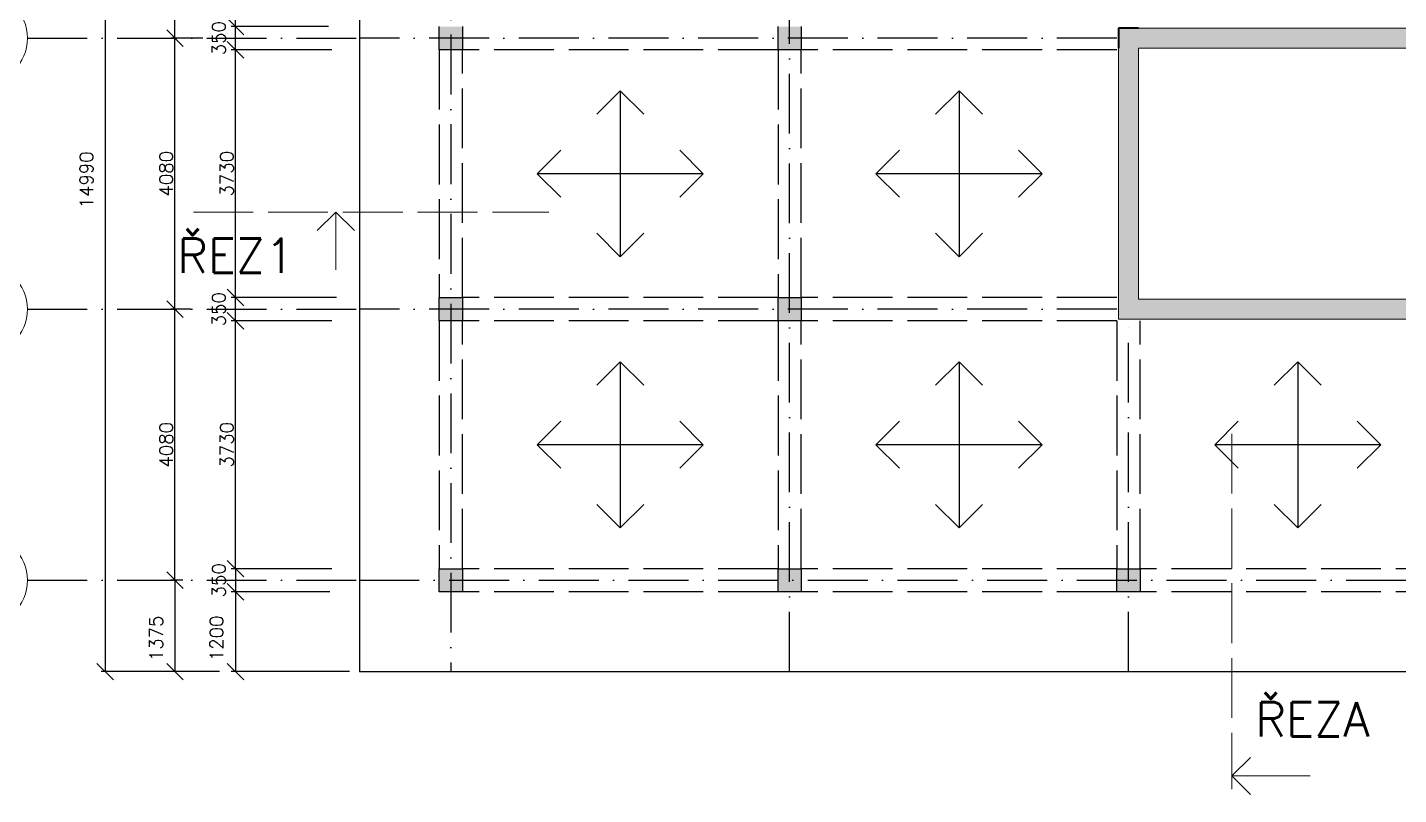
# Model space of a CAD drawing. Header units: millimetres. Extents: x -3518363 to 3223740, y -1530229 to 774657.
# Drawn here: x 2193268 to 2213911, y 245667 to 257214 of the extents above; entities that cross this region are included whole.
import ezdxf

# ---------------------------------------------------------------- set-up
doc = ezdxf.new("R2010")
doc.units = ezdxf.units.MM
doc.header["$LTSCALE"] = 15
doc.header["$MEASUREMENT"] = 0
doc.linetypes.add('ACAD_ISO02W100', pattern=[15, 12, -3])
doc.linetypes.add('ACAD_ISO10W100', pattern=[18, 12, -3, 0, -3])
doc.layers.get('0').update_dxf_attribs({"linetype": 'CONTINUOUS'})
doc.layers.get('DEFPOINTS').update_dxf_attribs({"linetype": 'CONTINUOUS'})
for name, color, linetype, lineweight in [('bedneni-stena', 7, 'CONTINUOUS', 18), ('koty', 4, 'CONTINUOUS', 15), ('Okna a dveře', 2, 'CONTINUOUS', 30), ('osy prův', 30, 'ACAD_ISO10W100', 15), ('texty', 255, 'CONTINUOUS', 15), ('ŘEZ', 11, 'ACAD_ISO10W100', 15)]:
    doc.layers.add(name, color=color, linetype=linetype, lineweight=lineweight)
for name, color, linetype in [('HRANICE ZEMINY', 200, 'CONTINUOUS'), ('objekt 1', 40, 'CONTINUOUS'), ('skryte prův', 120, 'ACAD_ISO02W100'), ('sloupy', 100, 'CONTINUOUS')]:
    doc.layers.add(name, color=color, linetype=linetype)
doc.styles.add('romans', font='romans.shx')
doc.dimstyles.new('M 1-50', dxfattribs={"dimscale": 50, "dimtxt": 2.5, "dimasz": 2.5, "dimexe": 1.25, "dimexo": 3, "dimtad": 1, "dimtxsty": 'romans', "dimblk": 'OBLIQUE', "dimcen": 2.5, "dimadec": 0, "dimazin": 0, "dimtfac": 1, "dimtmove": 2, "dimatfit": 3, "dimfxl": 1, "dimarcsym": 0})

# ---------------------------------------------------------------- blocks, each defined once
blk = doc.blocks.new('_Oblique')
at = {"color": 0, "linetype": 'ByBlock', "lineweight": -2}
blk.add_line((-0.5, -0.5), (0.5, 0.5), dxfattribs=at)
blk = doc.blocks.new('*D132')
at = {"layer": 'DEFPOINTS', "color": 0, "linetype": 'ByBlock', "lineweight": 20, "ltscale": 5, "transparency": 16777216}
for p in [(2198000, 249067), (2196400, 248717), (2197970, 248717)]:
    blk.add_point(p, dxfattribs=at)
at = {"layer": 'koty', "color": 0, "linetype": 'ByBlock', "lineweight": -2, "ltscale": 5, "transparency": 16777216}
for p, q in [((2197850, 249067), (2196338, 249067)), ((2196400, 249067), (2196400, 248717)), ((2197820, 248717), (2196338, 248717))]:
    blk.add_line(p, q, dxfattribs=at)
at = {"layer": 'koty', "color": 0, "linetype": 'ByBlock', "lineweight": -2, "ltscale": 5, "transparency": 16777216, "xscale": 250, "yscale": 250, "zscale": 250}
for p, rotation in [((2196400, 249067), 90), ((2196400, 248717), 270)]:
    blk.add_blockref('_Oblique', p, dxfattribs=dict(at, rotation=rotation))
at = {"layer": 'koty', "color": 0, "linetype": 'ByBlock', "lineweight": 20, "ltscale": 5, "transparency": 16777216, "insert": (2196150, 248892), "char_height": 200, "attachment_point": 5, "rotation": 90, "style": 'romans'}
blk.add_mtext('350', dxfattribs=at)
blk = doc.blocks.new('*D133')
at = {"layer": 'DEFPOINTS', "color": 0, "linetype": 'ByBlock', "lineweight": 20, "ltscale": 5, "transparency": 16777216}
for p in [(2197970, 248717), (2196400, 247517), (2198268, 247517)]:
    blk.add_point(p, dxfattribs=at)
at = {"layer": 'koty', "color": 0, "linetype": 'ByBlock', "lineweight": -2, "ltscale": 5, "transparency": 16777216}
for p, q in [((2197820, 248717), (2196338, 248717)), ((2196400, 248717), (2196400, 247517)), ((2198118, 247517), (2196338, 247517))]:
    blk.add_line(p, q, dxfattribs=at)
at = {"layer": 'koty', "color": 0, "linetype": 'ByBlock', "lineweight": -2, "ltscale": 5, "transparency": 16777216, "xscale": 250, "yscale": 250, "zscale": 250}
for p, rotation in [((2196400, 248717), 90), ((2196400, 247517), 270)]:
    blk.add_blockref('_Oblique', p, dxfattribs=dict(at, rotation=rotation))
at = {"layer": 'koty', "color": 0, "linetype": 'ByBlock', "lineweight": 20, "ltscale": 5, "transparency": 16777216, "insert": (2196116, 248018), "char_height": 200, "attachment_point": 5, "rotation": 90, "style": 'romans'}
blk.add_mtext('1200', dxfattribs=at)
blk = doc.blocks.new('*D134')
at = {"layer": 'DEFPOINTS', "color": 0, "linetype": 'ByBlock', "lineweight": 20, "ltscale": 5, "transparency": 16777216}
for p in [(2196400, 252797), (2198000, 252797), (2198000, 249067)]:
    blk.add_point(p, dxfattribs=at)
at = {"layer": 'koty', "color": 0, "linetype": 'ByBlock', "lineweight": -2, "ltscale": 5, "transparency": 16777216}
for p, q in [((2197850, 252797), (2196338, 252797)), ((2196400, 249067), (2196400, 252797)), ((2197850, 249067), (2196338, 249067))]:
    blk.add_line(p, q, dxfattribs=at)
at = {"layer": 'koty', "color": 0, "linetype": 'ByBlock', "lineweight": -2, "ltscale": 5, "transparency": 16777216, "xscale": 250, "yscale": 250, "zscale": 250}
for p, rotation in [((2196400, 252797), 90), ((2196400, 249067), 270)]:
    blk.add_blockref('_Oblique', p, dxfattribs=dict(at, rotation=rotation))
at = {"layer": 'koty', "color": 0, "linetype": 'ByBlock', "lineweight": 20, "ltscale": 5, "transparency": 16777216, "insert": (2196269, 250932), "char_height": 200, "attachment_point": 5, "rotation": 90, "style": 'romans'}
blk.add_mtext('3730', dxfattribs=at)
blk = doc.blocks.new('*D135')
at = {"layer": 'DEFPOINTS', "color": 0, "linetype": 'ByBlock', "lineweight": 20, "ltscale": 5, "transparency": 16777216}
for p in [(2196400, 253147), (2198070, 253147), (2198000, 252797)]:
    blk.add_point(p, dxfattribs=at)
at = {"layer": 'koty', "color": 0, "linetype": 'ByBlock', "lineweight": -2, "ltscale": 5, "transparency": 16777216}
for p, q in [((2197920, 253147), (2196338, 253147)), ((2196400, 252797), (2196400, 253147)), ((2197850, 252797), (2196338, 252797))]:
    blk.add_line(p, q, dxfattribs=at)
at = {"layer": 'koty', "color": 0, "linetype": 'ByBlock', "lineweight": -2, "ltscale": 5, "transparency": 16777216, "xscale": 250, "yscale": 250, "zscale": 250}
for p, rotation in [((2196400, 253147), 90), ((2196400, 252797), 270)]:
    blk.add_blockref('_Oblique', p, dxfattribs=dict(at, rotation=rotation))
at = {"layer": 'koty', "color": 0, "linetype": 'ByBlock', "lineweight": 20, "ltscale": 5, "transparency": 16777216, "insert": (2196150, 252972), "char_height": 200, "attachment_point": 5, "rotation": 90, "style": 'romans'}
blk.add_mtext('350', dxfattribs=at)
blk = doc.blocks.new('*D136')
at = {"layer": 'DEFPOINTS', "color": 0, "linetype": 'ByBlock', "lineweight": 20, "ltscale": 5, "transparency": 16777216}
for p in [(2196400, 256877), (2198000, 256877), (2198070, 253147)]:
    blk.add_point(p, dxfattribs=at)
at = {"layer": 'koty', "color": 0, "linetype": 'ByBlock', "lineweight": -2, "ltscale": 5, "transparency": 16777216}
for p, q in [((2197850, 256877), (2196338, 256877)), ((2196400, 253147), (2196400, 256877)), ((2197920, 253147), (2196338, 253147))]:
    blk.add_line(p, q, dxfattribs=at)
at = {"layer": 'koty', "color": 0, "linetype": 'ByBlock', "lineweight": -2, "ltscale": 5, "transparency": 16777216, "xscale": 250, "yscale": 250, "zscale": 250}
for p, rotation in [((2196400, 256877), 90), ((2196400, 253147), 270)]:
    blk.add_blockref('_Oblique', p, dxfattribs=dict(at, rotation=rotation))
at = {"layer": 'koty', "color": 0, "linetype": 'ByBlock', "lineweight": 20, "ltscale": 5, "transparency": 16777216, "insert": (2196269, 255012), "char_height": 200, "attachment_point": 5, "rotation": 90, "style": 'romans'}
blk.add_mtext('3730', dxfattribs=at)
blk = doc.blocks.new('*D137')
at = {"layer": 'DEFPOINTS', "color": 0, "linetype": 'ByBlock', "lineweight": 20, "ltscale": 5, "transparency": 16777216}
for p in [(2196400, 257227), (2197950, 257227), (2198000, 256877)]:
    blk.add_point(p, dxfattribs=at)
at = {"layer": 'koty', "color": 0, "linetype": 'ByBlock', "lineweight": -2, "ltscale": 5, "transparency": 16777216}
for p, q in [((2197800, 257227), (2196338, 257227)), ((2196400, 256877), (2196400, 257227)), ((2197850, 256877), (2196338, 256877))]:
    blk.add_line(p, q, dxfattribs=at)
at = {"layer": 'koty', "color": 0, "linetype": 'ByBlock', "lineweight": -2, "ltscale": 5, "transparency": 16777216, "xscale": 250, "yscale": 250, "zscale": 250}
for p, rotation in [((2196400, 257227), 90), ((2196400, 256877), 270)]:
    blk.add_blockref('_Oblique', p, dxfattribs=dict(at, rotation=rotation))
at = {"layer": 'koty', "color": 0, "linetype": 'ByBlock', "lineweight": 20, "ltscale": 5, "transparency": 16777216, "insert": (2196150, 257052), "char_height": 200, "attachment_point": 5, "rotation": 90, "style": 'romans'}
blk.add_mtext('350', dxfattribs=at)
blk = doc.blocks.new('*D138')
at = {"layer": 'DEFPOINTS', "color": 0, "linetype": 'ByBlock', "lineweight": 20, "ltscale": 5, "transparency": 16777216}
for p in [(2196400, 260957), (2198040, 260957), (2197950, 257227)]:
    blk.add_point(p, dxfattribs=at)
at = {"layer": 'koty', "color": 0, "linetype": 'ByBlock', "lineweight": -2, "ltscale": 5, "transparency": 16777216}
for p, q in [((2197890, 260957), (2196338, 260957)), ((2196400, 257227), (2196400, 260957)), ((2197800, 257227), (2196338, 257227))]:
    blk.add_line(p, q, dxfattribs=at)
at = {"layer": 'koty', "color": 0, "linetype": 'ByBlock', "lineweight": -2, "ltscale": 5, "transparency": 16777216, "xscale": 250, "yscale": 250, "zscale": 250}
for p, rotation in [((2196400, 260957), 90), ((2196400, 257227), 270)]:
    blk.add_blockref('_Oblique', p, dxfattribs=dict(at, rotation=rotation))
at = {"layer": 'koty', "color": 0, "linetype": 'ByBlock', "lineweight": 20, "ltscale": 5, "transparency": 16777216, "insert": (2196269, 259092), "char_height": 200, "attachment_point": 5, "rotation": 90, "style": 'romans'}
blk.add_mtext('3730', dxfattribs=at)
blk = doc.blocks.new('*D141')
at = {"layer": 'DEFPOINTS', "color": 0, "linetype": 'ByBlock', "lineweight": 20, "ltscale": 5, "transparency": 16777216}
for p in [(2197060, 248892), (2195490, 247517), (2197358, 247517)]:
    blk.add_point(p, dxfattribs=at)
at = {"layer": 'koty', "color": 0, "linetype": 'ByBlock', "lineweight": -2, "ltscale": 5, "transparency": 16777216}
for p, q in [((2195610, 248892), (2195428, 248892)), ((2195490, 248892), (2195490, 247517)), ((2195908, 247517), (2195428, 247517))]:
    blk.add_line(p, q, dxfattribs=at)
at = {"layer": 'koty', "color": 0, "linetype": 'ByBlock', "lineweight": -2, "ltscale": 5, "transparency": 16777216, "xscale": 250, "yscale": 250, "zscale": 250}
for p, rotation in [((2195490, 248892), 90), ((2195490, 247517), 270)]:
    blk.add_blockref('_Oblique', p, dxfattribs=dict(at, rotation=rotation))
at = {"layer": 'koty', "color": 0, "linetype": 'ByBlock', "lineweight": 20, "ltscale": 5, "transparency": 16777216, "insert": (2195206, 248018), "char_height": 200, "attachment_point": 5, "rotation": 90, "style": 'romans'}
blk.add_mtext('1375', dxfattribs=at)
blk = doc.blocks.new('*D142')
at = {"layer": 'DEFPOINTS', "color": 0, "linetype": 'ByBlock', "lineweight": 20, "ltscale": 5, "transparency": 16777216}
for p in [(2196010, 262507), (2194440, 247517), (2196308, 247517)]:
    blk.add_point(p, dxfattribs=at)
at = {"layer": 'koty', "color": 0, "linetype": 'ByBlock', "lineweight": -2, "ltscale": 5, "transparency": 16777216}
for p, q in [((2195860, 262507), (2194378, 262507)), ((2194440, 262507), (2194440, 247517)), ((2196158, 247517), (2194378, 247517))]:
    blk.add_line(p, q, dxfattribs=at)
at = {"layer": 'koty', "color": 0, "linetype": 'ByBlock', "lineweight": -2, "ltscale": 5, "transparency": 16777216, "xscale": 250, "yscale": 250, "zscale": 250}
for p, rotation in [((2194440, 262507), 90), ((2194440, 247517), 270)]:
    blk.add_blockref('_Oblique', p, dxfattribs=dict(at, rotation=rotation))
at = {"layer": 'koty', "color": 0, "linetype": 'ByBlock', "lineweight": 20, "ltscale": 5, "transparency": 16777216, "insert": (2194156, 254920), "char_height": 200, "attachment_point": 5, "rotation": 90, "style": 'romans'}
blk.add_mtext('14990', dxfattribs=at)
blk = doc.blocks.new('*D143')
at = {"layer": 'DEFPOINTS', "color": 0, "linetype": 'ByBlock', "lineweight": 20, "ltscale": 5, "transparency": 16777216}
for p in [(2195490, 252972), (2197180, 252972), (2197060, 248892)]:
    blk.add_point(p, dxfattribs=at)
at = {"layer": 'koty', "color": 0, "linetype": 'ByBlock', "lineweight": -2, "ltscale": 5, "transparency": 16777216}
for p, q in [((2195730, 252972), (2195428, 252972)), ((2195490, 248892), (2195490, 252972)), ((2195610, 248892), (2195428, 248892))]:
    blk.add_line(p, q, dxfattribs=at)
at = {"layer": 'koty', "color": 0, "linetype": 'ByBlock', "lineweight": -2, "ltscale": 5, "transparency": 16777216, "xscale": 250, "yscale": 250, "zscale": 250}
for p, rotation in [((2195490, 252972), 90), ((2195490, 248892), 270)]:
    blk.add_blockref('_Oblique', p, dxfattribs=dict(at, rotation=rotation))
at = {"layer": 'koty', "color": 0, "linetype": 'ByBlock', "lineweight": 20, "ltscale": 5, "transparency": 16777216, "insert": (2195359, 250932), "char_height": 200, "attachment_point": 5, "rotation": 90, "style": 'romans'}
blk.add_mtext('4080', dxfattribs=at)
blk = doc.blocks.new('*D144')
at = {"layer": 'DEFPOINTS', "color": 0, "linetype": 'ByBlock', "lineweight": 20, "ltscale": 5, "transparency": 16777216}
for p in [(2195490, 257052), (2197360, 257052), (2197180, 252972)]:
    blk.add_point(p, dxfattribs=at)
at = {"layer": 'koty', "color": 0, "linetype": 'ByBlock', "lineweight": -2, "ltscale": 5, "transparency": 16777216}
for p, q in [((2195910, 257052), (2195428, 257052)), ((2195490, 252972), (2195490, 257052)), ((2195730, 252972), (2195428, 252972))]:
    blk.add_line(p, q, dxfattribs=at)
at = {"layer": 'koty', "color": 0, "linetype": 'ByBlock', "lineweight": -2, "ltscale": 5, "transparency": 16777216, "xscale": 250, "yscale": 250, "zscale": 250}
for p, rotation in [((2195490, 257052), 90), ((2195490, 252972), 270)]:
    blk.add_blockref('_Oblique', p, dxfattribs=dict(at, rotation=rotation))
at = {"layer": 'koty', "color": 0, "linetype": 'ByBlock', "lineweight": 20, "ltscale": 5, "transparency": 16777216, "insert": (2195359, 255012), "char_height": 200, "attachment_point": 5, "rotation": 90, "style": 'romans'}
blk.add_mtext('4080', dxfattribs=at)
blk = doc.blocks.new('*D145')
at = {"layer": 'DEFPOINTS', "color": 0, "linetype": 'ByBlock', "lineweight": 20, "ltscale": 5, "transparency": 16777216}
for p in [(2195490, 261132), (2197200, 261132), (2197360, 257052)]:
    blk.add_point(p, dxfattribs=at)
at = {"layer": 'koty', "color": 0, "linetype": 'ByBlock', "lineweight": -2, "ltscale": 5, "transparency": 16777216}
for p, q in [((2195750, 261132), (2195428, 261132)), ((2195490, 257052), (2195490, 261132)), ((2195910, 257052), (2195428, 257052))]:
    blk.add_line(p, q, dxfattribs=at)
at = {"layer": 'koty', "color": 0, "linetype": 'ByBlock', "lineweight": -2, "ltscale": 5, "transparency": 16777216, "xscale": 250, "yscale": 250, "zscale": 250}
for p, rotation in [((2195490, 261132), 90), ((2195490, 257052), 270)]:
    blk.add_blockref('_Oblique', p, dxfattribs=dict(at, rotation=rotation))
at = {"layer": 'koty', "color": 0, "linetype": 'ByBlock', "lineweight": 20, "ltscale": 5, "transparency": 16777216, "insert": (2195359, 259092), "char_height": 200, "attachment_point": 5, "rotation": 90, "style": 'romans'}
blk.add_mtext('4080', dxfattribs=at)

msp = doc.modelspace()

# ---------------------------------------------------------------- hatches: boundary and pattern name
at = {"layer": 'HRANICE ZEMINY', "linetype": 'ByBlock', "lineweight": -3, "extrusion": (1.93959e-16, -3.39308e-16, -1)}
h = msp.add_hatch(color=256, dxfattribs=at)
h.dxf.hatch_style = 1
h.paths.add_polyline_path([(-2199468.376, 252796.607), (-2199468.376, 253146.607), (-2199818.376, 253146.607), (-2199818.376, 252796.607)])
h.paths.add_polyline_path([(-2204568.376, 252796.607), (-2204568.376, 253146.607), (-2204918.376, 253146.607), (-2204918.376, 252796.607)])
h.paths.add_polyline_path([(-2204568.376, 256876.607), (-2204568.376, 257226.607), (-2204918.376, 257226.607), (-2204918.376, 256876.607)])
h.paths.add_polyline_path([(-2199468.376, 256876.607), (-2199468.376, 257226.607), (-2199818.376, 257226.607), (-2199818.376, 256876.607)])
h.paths.add_polyline_path([(-2219868.376, 252796.607), (-2219868.376, 253146.607), (-2220218.376, 253146.607), (-2220218.376, 252796.607)])
h.paths.add_polyline_path([(-2230068.376, 252796.607), (-2230068.376, 253146.607), (-2230418.376, 253146.607), (-2230418.376, 252796.607)])
h.paths.add_polyline_path([(-2224968.376, 252796.607), (-2224968.376, 253146.607), (-2225318.376, 253146.607), (-2225318.376, 252796.607)])
h.paths.add_polyline_path([(-2230068.376, 256876.607), (-2230068.376, 257226.607), (-2230418.376, 257226.607), (-2230418.376, 256876.607)])
h.paths.add_polyline_path([(-2224968.376, 256876.607), (-2224968.376, 257226.607), (-2225318.376, 257226.607), (-2225318.376, 256876.607)])
h.paths.add_polyline_path([(-2219868.376, 256876.607), (-2219868.376, 257226.607), (-2220218.376, 257226.607), (-2220218.376, 256876.607)])
at = {"layer": 'HRANICE ZEMINY', "linetype": 'ByBlock', "lineweight": 20, "ltscale": 5}
h = msp.add_hatch(color=256, dxfattribs=at)
h.dxf.hatch_style = 1
h.paths.add_polyline_path([(2209993.376, 256901.607), (2215118.376, 256901.607), (2215118.376, 257051.607), (2215118.376, 257201.607), (2209693.376, 257201.607), (2209693.376, 256901.607), (2209693.376, 252821.607), (2215118.376, 252821.607), (2215118.376, 253121.607), (2214943.376, 253121.607), (2209993.376, 253121.607)])
at = {"layer": 'HRANICE ZEMINY', "linetype": 'ACAD_ISO02W100', "lineweight": -3, "extrusion": (1.93959e-16, -3.39308e-16, -1)}
h = msp.add_hatch(color=256, dxfattribs=at)
h.dxf.hatch_style = 1
h.paths.add_polyline_path([(-2199468.376, 248716.607), (-2199468.376, 249066.607), (-2199818.376, 249066.607), (-2199818.376, 248716.607)])
h.paths.add_polyline_path([(-2204568.376, 248716.607), (-2204568.376, 249066.607), (-2204918.376, 249066.607), (-2204918.376, 248716.607)])
h.paths.add_polyline_path([(-2209668.376, 248716.607), (-2209668.376, 249066.607), (-2210018.376, 249066.607), (-2210018.376, 248716.607)])
h.paths.add_polyline_path([(-2214768.376, 248716.607), (-2214768.376, 249066.607), (-2215118.376, 249066.607), (-2215118.376, 248716.607)])
h.paths.add_polyline_path([(-2219868.376, 248716.607), (-2219868.376, 249066.607), (-2220218.376, 249066.607), (-2220218.376, 248716.607)])
h.paths.add_polyline_path([(-2224968.376, 248716.607), (-2224968.376, 249066.607), (-2225318.376, 249066.607), (-2225318.376, 248716.607)])
h.paths.add_polyline_path([(-2230068.376, 248716.607), (-2230068.376, 249066.607), (-2230418.376, 249066.607), (-2230418.376, 248716.607)])

# ---------------------------------------------------------------- linework, layer by layer
at = {"layer": 'bedneni-stena', "linetype": 'ByBlock', "lineweight": 20, "ltscale": 5}
for p, q in [((2209693.376, 257051.607), (2209693.376, 257201.607)), ((2209693.376, 257201.607), (2215118.376, 257201.607)), ((2209693.376, 252821.607), (2209693.376, 257051.607)), ((2215118.376, 256901.607), (2209993.376, 256901.607)), ((2209993.376, 256901.607), (2209993.376, 253121.607)), ((2209993.376, 253121.607), (2214943.376, 253121.607)), ((2215118.376, 252821.607), (2209693.376, 252821.607))]:
    msp.add_line(p, q, dxfattribs=at)
at = {"layer": 'bedneni-stena', "lineweight": 35}
for p, q in [((2209693.376, 257201.607), (2209693.376, 256901.607)), ((2209993.376, 257201.607), (2209693.376, 257201.607))]:
    msp.add_line(p, q, dxfattribs=at)
at = {"layer": 'objekt 1', "lineweight": -3, "extrusion": (1.93959e-16, -3.39308e-16, -1)}
for p in [(2198268.376, 262506.607), (2231618.376, 247516.607)]:
    msp.add_line(p, (2198268.376, 247516.607), dxfattribs=at)
at = {"layer": 'Okna a dveře', "lineweight": -3, "ltscale": 20, "extrusion": (1.93959e-16, -3.39308e-16, -1)}
for p, q in [((2202193.376, 256261.607), (2201839.823, 255908.054)), ((2202193.376, 256261.607), (2202193.376, 253761.607)), ((2202546.93, 255908.054), (2202193.376, 256261.607)), ((2207293.376, 256261.607), (2206939.823, 255908.054)), ((2207293.376, 256261.607), (2207293.376, 253761.607)), ((2207646.93, 255908.054), (2207293.376, 256261.607)), ((2201296.93, 255365.161), (2200943.376, 255011.607)), ((2203443.376, 255011.607), (2203089.823, 255365.161)), ((2206396.93, 255365.161), (2206043.376, 255011.607)), ((2208543.376, 255011.607), (2208189.823, 255365.161)), ((2203443.376, 255011.607), (2200943.376, 255011.607)), ((2200943.376, 255011.607), (2201296.93, 254658.054)), ((2203089.823, 254658.054), (2203443.376, 255011.607)), ((2208543.376, 255011.607), (2206043.376, 255011.607)), ((2206043.376, 255011.607), (2206396.93, 254658.054)), ((2208189.823, 254658.054), (2208543.376, 255011.607)), ((2201839.823, 254115.161), (2202193.376, 253761.607)), ((2202193.376, 253761.607), (2202546.93, 254115.161)), ((2206939.823, 254115.161), (2207293.376, 253761.607)), ((2207293.376, 253761.607), (2207646.93, 254115.161)), ((2202193.376, 252181.607), (2201839.823, 251828.054)), ((2202193.376, 252181.607), (2202193.376, 249681.607)), ((2202546.93, 251828.054), (2202193.376, 252181.607)), ((2207293.376, 252181.607), (2206939.823, 251828.054)), ((2207293.376, 252181.607), (2207293.376, 249681.607)), ((2207646.93, 251828.054), (2207293.376, 252181.607)), ((2212393.376, 252181.607), (2212039.823, 251828.054)), ((2212393.376, 252181.607), (2212393.376, 249681.607)), ((2212746.93, 251828.054), (2212393.376, 252181.607)), ((2201296.93, 251285.161), (2200943.376, 250931.607)), ((2203443.376, 250931.607), (2203089.823, 251285.161)), ((2206396.93, 251285.161), (2206043.376, 250931.607)), ((2208543.376, 250931.607), (2208189.823, 251285.161)), ((2211496.93, 251285.161), (2211143.376, 250931.607)), ((2213643.376, 250931.607), (2213289.823, 251285.161)), ((2203443.376, 250931.607), (2200943.376, 250931.607)), ((2200943.376, 250931.607), (2201296.93, 250578.054)), ((2203089.823, 250578.054), (2203443.376, 250931.607)), ((2208543.376, 250931.607), (2206043.376, 250931.607)), ((2206043.376, 250931.607), (2206396.93, 250578.054)), ((2208189.823, 250578.054), (2208543.376, 250931.607)), ((2213643.376, 250931.607), (2211143.376, 250931.607)), ((2211143.376, 250931.607), (2211496.93, 250578.054)), ((2213289.823, 250578.054), (2213643.376, 250931.607)), ((2201839.823, 250035.161), (2202193.376, 249681.607)), ((2202193.376, 249681.607), (2202546.93, 250035.161)), ((2206939.823, 250035.161), (2207293.376, 249681.607)), ((2207293.376, 249681.607), (2207646.93, 250035.161)), ((2212039.823, 250035.161), (2212393.376, 249681.607)), ((2212393.376, 249681.607), (2212746.93, 250035.161))]:
    msp.add_line(p, q, dxfattribs=at)
at = {"layer": 'osy prův', "linetype": 'ACAD_ISO10W100', "lineweight": -3, "ltscale": 5, "extrusion": (1.93959e-16, -3.39308e-16, -1)}
for p, q in [((2199643.376, 262506.607), (2199643.376, 247516.607)), ((2204743.376, 247516.607), (2204743.376, 262506.607)), ((2209668.376, 257051.607), (2198268.376, 257051.607)), ((2209668.376, 252971.607), (2198268.376, 252971.607)), ((2209843.376, 247516.607), (2209843.376, 252796.607)), ((2198268.376, 248891.607), (2231618.376, 248891.607))]:
    msp.add_line(p, q, dxfattribs=at)
at = {"layer": 'osy prův', "linetype": 'ACAD_ISO10W100', "lineweight": -3, "ltscale": 5}
for p, q in [((2193268.376, 257051.607), (2198268.376, 257051.607)), ((2193268.376, 252971.607), (2198268.376, 252971.607)), ((2193268.376, 248891.607), (2198268.376, 248891.607))]:
    msp.add_line(p, q, dxfattribs=at)
at = {"layer": 'skryte prův', "linetype": 'ACAD_ISO02W100', "lineweight": -3, "ltscale": 5, "extrusion": (1.93959e-16, -3.39308e-16, -1)}
for p, q in [((2199468.376, 256876.607), (2199468.376, 253146.607)), ((2199818.376, 253146.607), (2199818.376, 256876.607)), ((2204568.376, 256876.607), (2199818.376, 256876.607)), ((2204568.376, 256876.607), (2204568.376, 253146.607)), ((2204918.376, 253146.607), (2204918.376, 256876.607)), ((2209668.376, 256876.607), (2204918.376, 256876.607)), ((2204568.376, 253146.607), (2199818.376, 253146.607)), ((2209668.376, 253146.607), (2204918.376, 253146.607)), ((2199468.376, 252796.607), (2199468.376, 249066.607)), ((2199818.376, 249066.607), (2199818.376, 252796.607)), ((2204568.376, 252796.607), (2199818.376, 252796.607)), ((2204568.376, 252796.607), (2204568.376, 249066.607)), ((2204918.376, 249066.607), (2204918.376, 252796.607)), ((2209668.376, 252796.607), (2204918.376, 252796.607)), ((2209668.376, 252796.607), (2209668.376, 249066.607)), ((2210018.376, 249066.607), (2210018.376, 252796.607)), ((2204568.376, 249066.607), (2199818.376, 249066.607)), ((2209668.376, 249066.607), (2204918.376, 249066.607)), ((2214768.376, 249066.607), (2210018.376, 249066.607)), ((2204568.376, 248716.607), (2199818.376, 248716.607)), ((2209668.376, 248716.607), (2204918.376, 248716.607)), ((2214768.376, 248716.607), (2210018.376, 248716.607))]:
    msp.add_line(p, q, dxfattribs=at)
at = {"layer": 'sloupy', "linetype": 'ByBlock', "lineweight": -3, "ltscale": 5, "extrusion": (1.93959e-16, -3.39308e-16, -1)}
for p, q in [((2199468.376, 256876.607), (2199468.376, 257226.607)), ((2199818.376, 257226.607), (2199818.376, 256876.607)), ((2204568.376, 256876.607), (2204568.376, 257226.607)), ((2204918.376, 257226.607), (2204918.376, 256876.607)), ((2199818.376, 256876.607), (2199468.376, 256876.607)), ((2204918.376, 256876.607), (2204568.376, 256876.607)), ((2199468.376, 253146.607), (2199818.376, 253146.607)), ((2199468.376, 252796.607), (2199468.376, 253146.607)), ((2199818.376, 253146.607), (2199818.376, 252796.607)), ((2204568.376, 253146.607), (2204918.376, 253146.607)), ((2204568.376, 252796.607), (2204568.376, 253146.607)), ((2204918.376, 253146.607), (2204918.376, 252796.607)), ((2199818.376, 252796.607), (2199468.376, 252796.607)), ((2204918.376, 252796.607), (2204568.376, 252796.607)), ((2199468.376, 249066.607), (2199818.376, 249066.607)), ((2199468.376, 248716.607), (2199468.376, 249066.607)), ((2199818.376, 249066.607), (2199818.376, 248716.607)), ((2204568.376, 249066.607), (2204918.376, 249066.607)), ((2204568.376, 248716.607), (2204568.376, 249066.607)), ((2204918.376, 249066.607), (2204918.376, 248716.607)), ((2209668.376, 249066.607), (2210018.376, 249066.607)), ((2209668.376, 248716.607), (2209668.376, 249066.607)), ((2210018.376, 249066.607), (2210018.376, 248716.607)), ((2199818.376, 248716.607), (2199468.376, 248716.607)), ((2204918.376, 248716.607), (2204568.376, 248716.607)), ((2210018.376, 248716.607), (2209668.376, 248716.607))]:
    msp.add_line(p, q, dxfattribs=at)
at = {"layer": 'texty', "linetype": 'ByBlock', "lineweight": 20, "ltscale": 5}
for centre in [(2192581.68, 257051.607), (2192581.68, 252971.607), (2192581.68, 248891.607)]:
    msp.add_circle(centre, 686.696, dxfattribs=at)
at = {"layer": 'ŘEZ', "linetype": 'ACAD_ISO02W100', "lineweight": 20, "ltscale": 5}
for p, q in [((2195768.376, 254435), (2201120, 254435)), ((2211400, 251096.607), (2211400, 245746.607))]:
    msp.add_line(p, q, dxfattribs=at)
at = {"layer": 'ŘEZ', "linetype": 'ByBlock', "lineweight": 20, "ltscale": 5}
for p, q in [((2197910, 254435), (2197630, 254155)), ((2197910, 254435), (2198190, 254155)), ((2197910, 254435), (2197910, 253565)), ((2211400, 245946.607), (2211680, 246226.607)), ((2211400, 245946.607), (2212580, 245946.607)), ((2211400, 245946.607), (2211680, 245666.607))]:
    msp.add_line(p, q, dxfattribs=at)

# ---------------------------------------------------------------- texts
at = {"layer": 'texty', "ltscale": 20, "extrusion": (1.93959e-16, -3.39308e-16, -1), "style": 'romans', "text_generation_flag": 2}
for s, p in [('ŘEZ1', (-2195524.107, 253520.893)), ('ŘEZA', (-2211754.107, 246542.5))]:
    msp.add_text(s, height=514.897, dxfattribs=at).set_placement(p)

# ---------------------------------------------------------------- dimensions: what is measured, and where the dimension line sits
at = {"layer": 'koty', "linetype": 'ByBlock', "lineweight": 20, "ltscale": 5}
for base, p1, p2, override, picture, middle in [((2194440, 247516.607), (2196010, 262506.607), (2196308.376, 247516.607), {"dimtxt": 4, "dimasz": 5}, '*D142', (2194155.625, 254920)), ((2195490, 247516.607), (2197060, 248891.607), (2197358.376, 247516.607), {"dimtxt": 4, "dimasz": 5, "dimexo": 29}, '*D141', (2195205.625, 248018.095)), ((2196400, 247516.607), (2197970, 248716.607), (2198268.376, 247516.607), {"dimtxt": 4, "dimasz": 5}, '*D133', (2196115.625, 248018.095))]:
    dim = msp.add_linear_dim(base=base, p1=p1, p2=p2, angle=90, dimstyle='M 1-50', override=override, dxfattribs=at)
    dim.commit()
    dim.dimension.update_dxf_attribs({"geometry": picture, "text_midpoint": middle, "dimtype": 160})
for base, p1, p2, override, picture, middle in [((2195490, 261131.607), (2197360, 257051.607), (2197200, 261131.607), {"dimtxt": 4, "dimasz": 5, "dimexo": 29}, '*D145', (2195358.75, 259091.607)), ((2196400, 260956.607), (2197950, 257226.607), (2198040, 260956.607), {"dimtxt": 4, "dimasz": 5}, '*D138', (2196268.75, 259091.607)), ((2196400, 257226.607), (2198000, 256876.607), (2197950, 257226.607), {"dimtxt": 4, "dimasz": 5}, '*D137', (2196150, 257051.607)), ((2195490, 257051.607), (2197180, 252971.607), (2197360, 257051.607), {"dimtxt": 4, "dimasz": 5, "dimexo": 29}, '*D144', (2195358.75, 255011.607)), ((2196400, 256876.607), (2198070, 253146.607), (2198000, 256876.607), {"dimtxt": 4, "dimasz": 5}, '*D136', (2196268.75, 255011.607)), ((2195490, 252971.607), (2197060, 248891.607), (2197180, 252971.607), {"dimtxt": 4, "dimasz": 5, "dimexo": 29}, '*D143', (2195358.75, 250931.607)), ((2196400, 253146.607), (2198000, 252796.607), (2198070, 253146.607), {"dimtxt": 4, "dimasz": 5}, '*D135', (2196150, 252971.607)), ((2196400, 252796.607), (2198000, 249066.607), (2198000, 252796.607), {"dimtxt": 4, "dimasz": 5}, '*D134', (2196268.75, 250931.607)), ((2196400, 248716.607), (2198000, 249066.607), (2197970, 248716.607), {"dimtxt": 4, "dimasz": 5}, '*D132', (2196150, 248891.607))]:
    dim = msp.add_linear_dim(base=base, p1=p1, p2=p2, angle=90, dimstyle='M 1-50', override=override, dxfattribs=at)
    dim.commit()
    dim.dimension.update_dxf_attribs({"geometry": picture, "text_midpoint": middle})

doc.saveas('drawing.dxf')
